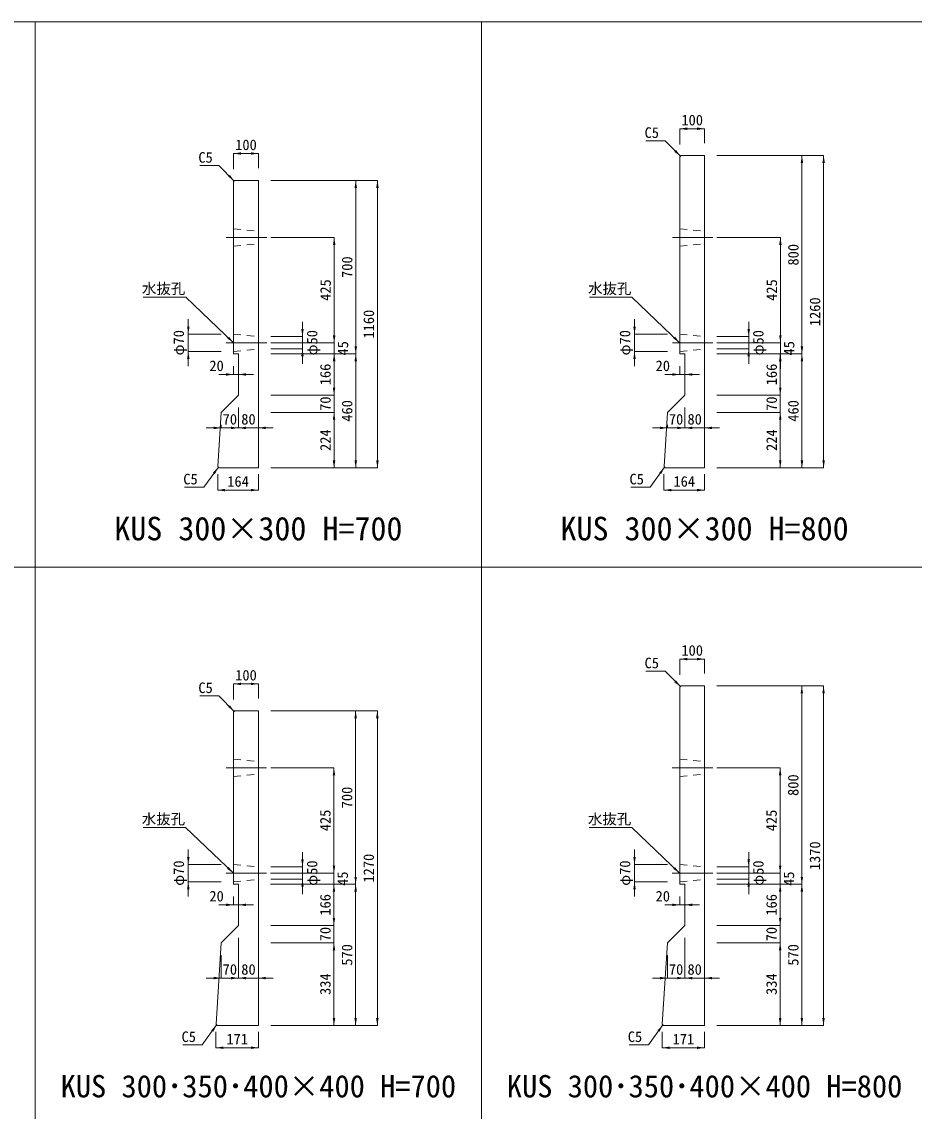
# Model space of a CAD drawing. Units: millimetres at full size, sheet at 1:40. Extents: x 86 to 35886, y -15691 to 10257.
# Drawn here: x 8432 to 12032, y 4604 to 9000 of the extents above; entities that cross this region are included whole.
import ezdxf
from ezdxf.enums import TextEntityAlignment as Align

# ---------------------------------------------------------------- set-up
doc = ezdxf.new("R2010")
doc.units = ezdxf.units.MM
doc.header["$LTSCALE"] = 40
doc.linetypes.add('USER1', pattern=[28.575, 19.05, -3.175, 3.175, -3.175])
doc.linetypes.add('USER2', pattern=[1.35, 0.75, -0.6])
for name, color, linetype, lineweight in [('0_2', 7, 'USER1', 5), ('パネックスKUS', 2, 'Continuous', 20), ('図枠', 5, 'Continuous', 13), ('寸法線', 7, 'Continuous', 13), ('引出線', 4, 'Continuous', 13), ('補助線', 8, 'USER1', 13)]:
    doc.layers.add(name, color=color, linetype=linetype, lineweight=lineweight)
doc.layers.add('文字', color=7, linetype='Continuous')
doc.styles.add('ＭＳ ゴシック', font='')
doc.styles.get('ＭＳ ゴシック').set_extended_font_data('MS Gothic')

# ---------------------------------------------------------------- blocks, each defined once
blk = doc.blocks.new('filled_arrow')
at = {"color": 0, "linetype": 'Continuous', "lineweight": -2}
blk.add_solid([(7.5, 1.25), (0, 0), (7.5, -1.25)], dxfattribs=at)

msp = doc.modelspace()

# ---------------------------------------------------------------- linework, layer by layer
at = {"layer": '0_2'}
for p, q in [((9256.31, 8130), (9420.02, 8130)), ((11056.31, 8130), (11220.02, 8130)), ((9256.31, 7705), (9420.02, 7705)), ((11056.31, 7705), (11220.02, 7705)), ((9255.92, 5990), (9419.64, 5990)), ((11055.92, 5990), (11219.64, 5990)), ((9255.92, 5565), (9419.64, 5565)), ((11055.92, 5565), (11219.64, 5565))]:
    msp.add_line(p, q, dxfattribs=at)
at = {"layer": 'パネックスKUS'}
for p, q in [((11091.23, 8460), (11086.23, 8455)), ((11086.23, 8455), (11086.23, 7660)), ((11186.23, 8460), (11091.23, 8460)), ((11186.23, 7200), (11186.23, 8460)), ((9291.23, 8360), (9286.23, 8355)), ((9286.23, 8355), (9286.23, 7660)), ((9386.23, 8360), (9291.23, 8360)), ((9386.23, 7200), (9386.23, 8360)), ((9286.23, 7660), (9306.23, 7660)), ((9306.23, 7660), (9306.23, 7494)), ((11086.23, 7660), (11106.23, 7660)), ((11106.23, 7660), (11106.23, 7494)), ((9306.23, 7494), (9236.23, 7424)), ((11106.23, 7494), (11036.23, 7424)), ((9236.23, 7424), (9222.54, 7204.99)), ((11036.23, 7424), (11022.54, 7204.99)), ((9227.23, 7200), (9222.54, 7204.99)), ((9227.23, 7200), (9386.23, 7200)), ((11027.23, 7200), (11022.54, 7204.99)), ((11027.23, 7200), (11186.23, 7200)), ((11091.23, 6320), (11086.23, 6315)), ((11086.23, 6315), (11086.23, 5520)), ((11186.23, 6320), (11091.23, 6320)), ((11186.23, 4950), (11186.23, 6320)), ((9291.23, 6220), (9286.23, 6215)), ((9286.23, 6215), (9286.23, 5520)), ((9386.23, 6220), (9291.23, 6220)), ((9386.23, 4950), (9386.23, 6220)), ((9286.23, 5520), (9306.23, 5520)), ((9306.23, 5520), (9306.23, 5354)), ((11086.23, 5520), (11106.23, 5520)), ((11106.23, 5520), (11106.23, 5354)), ((9306.23, 5354), (9236.23, 5284)), ((11106.23, 5354), (11036.23, 5284)), ((9236.23, 5284), (9215.55, 4954.99)), ((11036.23, 5284), (11015.55, 4954.99)), ((9220.23, 4950), (9215.55, 4954.99)), ((9220.23, 4950), (9386.23, 4950)), ((11020.23, 4950), (11015.55, 4954.99)), ((11020.23, 4950), (11186.23, 4950))]:
    msp.add_line(p, q, dxfattribs=at)
at = {"layer": 'パネックスKUS', "linetype": 'USER2', "lineweight": 5}
for p, q in [((9286.23, 8165), (9386.23, 8155)), ((11086.23, 8165), (11186.23, 8155)), ((9286.23, 8095), (9386.23, 8105)), ((11086.23, 8095), (11186.23, 8105)), ((9286.23, 7740), (9386.23, 7730)), ((11086.23, 7740), (11186.23, 7730)), ((9286.23, 7670), (9386.23, 7680)), ((11086.23, 7670), (11186.23, 7680)), ((9286.23, 6025), (9386.23, 6015)), ((11086.23, 6025), (11186.23, 6015)), ((9286.23, 5955), (9386.23, 5965)), ((11086.23, 5955), (11186.23, 5965)), ((9286.23, 5600), (9386.23, 5590)), ((11086.23, 5600), (11186.23, 5590)), ((9286.23, 5530), (9386.23, 5540)), ((11086.23, 5530), (11186.23, 5540))]:
    msp.add_line(p, q, dxfattribs=at)
at = {"layer": '図枠'}
for p, q in [((86.23, 9000), (15686.23, 9000)), ((8486.23, 9000), (8486.23, 150)), ((10286.23, 9000), (10286.23, 150)), ((86.23, 6800), (15686.23, 6800))]:
    msp.add_line(p, q, dxfattribs=at)
at = {"layer": '寸法線'}
for p, q in [((11086.23, 8568.55), (11186.23, 8568.55)), ((11086.23, 8505), (11086.23, 8568.55)), ((11186.23, 8510), (11186.23, 8568.55)), ((9286.23, 8468.55), (9386.23, 8468.55)), ((9286.23, 8405), (9286.23, 8468.55)), ((9386.23, 8410), (9386.23, 8468.55)), ((11236.23, 8460), (11666.51, 8460)), ((11236.23, 8460), (11579.01, 8460)), ((11579.01, 7660), (11579.01, 8460)), ((11666.51, 7200), (11666.51, 8460)), ((9436.23, 8360), (9866.51, 8360)), ((9436.23, 8360), (9779.01, 8360)), ((9779.01, 7660), (9779.01, 8360)), ((9866.51, 7200), (9866.51, 8360)), ((9436.23, 8130), (9692.07, 8130)), ((9692.07, 7705), (9692.07, 8130)), ((11236.23, 8130), (11492.07, 8130)), ((11492.07, 7705), (11492.07, 8130)), ((9103.62, 7610), (9103.62, 7800)), ((9564.15, 7620), (9564.15, 7790)), ((10903.62, 7610), (10903.62, 7800)), ((11364.15, 7620), (11364.15, 7790)), ((9236.23, 7740), (9103.62, 7740)), ((9692.07, 7600), (9692.07, 7765)), ((11036.23, 7740), (10903.62, 7740)), ((11492.07, 7600), (11492.07, 7765)), ((9436.23, 7730), (9564.15, 7730)), ((9436.23, 7705), (9692.07, 7705)), ((9436.23, 7705), (9692.07, 7705)), ((11236.23, 7730), (11364.15, 7730)), ((11236.23, 7705), (11492.07, 7705)), ((11236.23, 7705), (11492.07, 7705)), ((9236.23, 7670), (9103.62, 7670)), ((9436.23, 7680), (9564.15, 7680)), ((9436.23, 7660), (9779.01, 7660)), ((9436.23, 7660), (9691.51, 7660)), ((9436.23, 7660), (9779.01, 7660)), ((9436.23, 7660), (9692.07, 7660)), ((9691.51, 7660), (9691.51, 7494)), ((9779.01, 7660), (9779.01, 7200)), ((11036.23, 7670), (10903.62, 7670)), ((11236.23, 7680), (11364.15, 7680)), ((11236.23, 7660), (11491.51, 7660)), ((11236.23, 7660), (11579.01, 7660)), ((11236.23, 7660), (11579.01, 7660)), ((11236.23, 7660), (11492.07, 7660)), ((11491.51, 7660), (11491.51, 7494)), ((11579.01, 7660), (11579.01, 7200)), ((9286.23, 7610), (9286.23, 7577)), ((9306.23, 7610), (9306.23, 7577)), ((11086.23, 7610), (11086.23, 7577)), ((11106.23, 7610), (11106.23, 7577)), ((9226.23, 7577), (9366.23, 7577)), ((11026.23, 7577), (11166.23, 7577)), ((9691.51, 7554), (9691.51, 7364)), ((11491.51, 7554), (11491.51, 7364)), ((9436.23, 7494), (9691.51, 7494)), ((9436.23, 7494), (9691.51, 7494)), ((11236.23, 7494), (11491.51, 7494)), ((11236.23, 7494), (11491.51, 7494)), ((9306.23, 7444), (9306.23, 7361.38)), ((9306.23, 7444), (9306.23, 7361.38)), ((9386.23, 7444), (9386.23, 7361.38)), ((11106.23, 7444), (11106.23, 7361.38)), ((11106.23, 7444), (11106.23, 7361.38)), ((11186.23, 7444), (11186.23, 7361.38)), ((9436.23, 7424), (9691.51, 7424)), ((9436.23, 7424), (9691.51, 7424)), ((9691.51, 7424), (9691.51, 7200)), ((11236.23, 7424), (11491.51, 7424)), ((11236.23, 7424), (11491.51, 7424)), ((11491.51, 7424), (11491.51, 7200)), ((9366.23, 7361.38), (9176.23, 7361.38)), ((9236.23, 7374), (9236.23, 7361.38)), ((9246.23, 7361.38), (9446.23, 7361.38)), ((11166.23, 7361.38), (10976.23, 7361.38)), ((11036.23, 7374), (11036.23, 7361.38)), ((11046.23, 7361.38), (11246.23, 7361.38)), ((9222.23, 7175), (9222.23, 7110.43)), ((9386.23, 7175), (9386.23, 7110.43)), ((9436.23, 7200), (9866.51, 7200)), ((9436.23, 7200), (9779.01, 7200)), ((9436.23, 7200), (9691.51, 7200)), ((11022.23, 7175), (11022.23, 7110.43)), ((11186.23, 7175), (11186.23, 7110.43)), ((11236.23, 7200), (11666.51, 7200)), ((11236.23, 7200), (11491.51, 7200)), ((11236.23, 7200), (11579.01, 7200)), ((9222.23, 7110.43), (9386.23, 7110.43)), ((11022.23, 7110.43), (11186.23, 7110.43)), ((11086.23, 6428.55), (11186.23, 6428.55)), ((11086.23, 6365), (11086.23, 6428.55)), ((11186.23, 6370), (11186.23, 6428.55)), ((9286.23, 6328.55), (9386.23, 6328.55)), ((9286.23, 6265), (9286.23, 6328.55)), ((9386.23, 6270), (9386.23, 6328.55)), ((11236.23, 6320), (11666.13, 6320)), ((11236.23, 6320), (11578.63, 6320)), ((11578.63, 5520), (11578.63, 6320)), ((11666.13, 4950), (11666.13, 6320)), ((9436.23, 6220), (9866.13, 6220)), ((9436.23, 6220), (9778.63, 6220)), ((9778.63, 5520), (9778.63, 6220)), ((9866.13, 4950), (9866.13, 6220)), ((9436.23, 5990), (9691.13, 5990)), ((9691.13, 5565), (9691.13, 5990)), ((11236.23, 5990), (11491.13, 5990)), ((11491.13, 5565), (11491.13, 5990)), ((9103.62, 5470), (9103.62, 5660)), ((9564.15, 5480), (9564.15, 5650)), ((10903.62, 5470), (10903.62, 5660)), ((11364.15, 5480), (11364.15, 5650)), ((9236.23, 5600), (9103.62, 5600)), ((9436.23, 5590), (9564.15, 5590)), ((9691.13, 5460), (9691.13, 5625)), ((11036.23, 5600), (10903.62, 5600)), ((11236.23, 5590), (11364.15, 5590)), ((11491.13, 5460), (11491.13, 5625)), ((9435.28, 5565), (9691.13, 5565)), ((9436.23, 5565), (9691.13, 5565)), ((9436.23, 5540), (9564.15, 5540)), ((11235.28, 5565), (11491.13, 5565)), ((11236.23, 5565), (11491.13, 5565)), ((11236.23, 5540), (11364.15, 5540)), ((9236.23, 5530), (9103.62, 5530)), ((9435.28, 5520), (9691.13, 5520)), ((9436.23, 5520), (9778.63, 5520)), ((9436.23, 5520), (9691.13, 5520)), ((9436.23, 5520), (9778.63, 5520)), ((9691.13, 5520), (9691.13, 5354)), ((9778.63, 5520), (9778.63, 4950)), ((11036.23, 5530), (10903.62, 5530)), ((11235.28, 5520), (11491.13, 5520)), ((11236.23, 5520), (11578.63, 5520)), ((11236.23, 5520), (11491.13, 5520)), ((11236.23, 5520), (11578.63, 5520)), ((11491.13, 5520), (11491.13, 5354)), ((11578.63, 5520), (11578.63, 4950)), ((9286.23, 5470), (9286.23, 5437)), ((9306.23, 5470), (9306.23, 5437)), ((11086.23, 5470), (11086.23, 5437)), ((11106.23, 5470), (11106.23, 5437)), ((9226.23, 5437), (9366.23, 5437)), ((9691.13, 5414), (9691.13, 5224)), ((11026.23, 5437), (11166.23, 5437)), ((11491.13, 5414), (11491.13, 5224)), ((9436.23, 5354), (9691.13, 5354)), ((9436.23, 5354), (9691.13, 5354)), ((11236.23, 5354), (11491.13, 5354)), ((11236.23, 5354), (11491.13, 5354)), ((9306.23, 5304), (9306.23, 5141.41)), ((9306.23, 5304), (9306.23, 5141.41)), ((9386.23, 5304), (9386.23, 5141.41)), ((9436.23, 5284), (9691.13, 5284)), ((9436.23, 5284), (9691.13, 5284)), ((9691.13, 5284), (9691.13, 4950)), ((11106.23, 5304), (11106.23, 5141.41)), ((11106.23, 5304), (11106.23, 5141.41)), ((11186.23, 5304), (11186.23, 5141.41)), ((11236.23, 5284), (11491.13, 5284)), ((11236.23, 5284), (11491.13, 5284)), ((11491.13, 5284), (11491.13, 4950)), ((9236.23, 5234), (9236.23, 5141.41)), ((11036.23, 5234), (11036.23, 5141.41)), ((9366.23, 5141.41), (9176.23, 5141.41)), ((9246.23, 5141.41), (9446.23, 5141.41)), ((11166.23, 5141.41), (10976.23, 5141.41)), ((11046.23, 5141.41), (11246.23, 5141.41)), ((9215.23, 4925), (9215.23, 4860.43)), ((9386.23, 4925), (9386.23, 4860.43)), ((9436.23, 4950), (9866.13, 4950)), ((9436.23, 4950), (9778.63, 4950)), ((9436.23, 4950), (9691.13, 4950)), ((11015.23, 4925), (11015.23, 4860.43)), ((11186.23, 4925), (11186.23, 4860.43)), ((11236.23, 4950), (11666.13, 4950)), ((11236.23, 4950), (11578.63, 4950)), ((11236.23, 4950), (11491.13, 4950)), ((9215.23, 4860.43), (9386.23, 4860.43)), ((11015.23, 4860.43), (11186.23, 4860.43))]:
    msp.add_line(p, q, dxfattribs=at)
at = {"layer": '引出線'}
for points in [[(11088.73, 8457.5), (11027.24, 8520.21), (10949.47, 8520.21)], [(9288.73, 8357.5), (9227.24, 8420.21), (9149.47, 8420.21)], [(9286.23, 7705), (9093.77, 7888.45), (8922.03, 7888.45)], [(11085.67, 7705), (10893.21, 7888.45), (10721.46, 7888.45)], [(9224.89, 7202.5), (9166.46, 7122.23), (9088.69, 7122.23)], [(11024.89, 7202.5), (10966.46, 7122.23), (10888.69, 7122.23)], [(11088.73, 6317.5), (11027.24, 6380.21), (10949.47, 6380.21)], [(9288.73, 6217.5), (9227.24, 6280.21), (9149.47, 6280.21)], [(9285.28, 5565), (9092.82, 5748.45), (8921.08, 5748.45)], [(11085.28, 5565), (10892.82, 5748.45), (10721.08, 5748.45)], [(9217.89, 4952.5), (9159.46, 4872.23), (9081.69, 4872.23)], [(11017.89, 4952.5), (10959.46, 4872.23), (10881.69, 4872.23)]]:
    msp.add_lwpolyline(points, dxfattribs=at)
at = {"layer": '補助線', "linetype": 'Continuous'}
for p, q in [((9286.23, 6215), (9286.23, 6220)), ((9286.23, 6220), (9291.23, 6220))]:
    msp.add_line(p, q, dxfattribs=at)

# ---------------------------------------------------------------- block references
at = {"layer": '寸法線', "xscale": 4, "yscale": 4}
for p in [(11086.23, 8568.55), (9286.23, 8468.55), (9306.23, 7577), (11106.23, 7577), (9306.23, 7361.38), (9386.23, 7361.38), (11106.23, 7361.38), (11186.23, 7361.38), (9222.23, 7110.43), (11022.23, 7110.43), (11086.23, 6428.55), (9286.23, 6328.55), (9306.23, 5437), (11106.23, 5437), (9306.23, 5141.41), (9386.23, 5141.41), (11106.23, 5141.41), (11186.23, 5141.41), (9215.23, 4860.43), (11015.23, 4860.43)]:
    msp.add_blockref('filled_arrow', p, dxfattribs=at)
for p, rotation in [((11186.23, 8568.55), 180), ((9386.23, 8468.55), 180), ((11579.01, 8460), 270), ((11666.51, 8460), 270), ((9779.01, 8360), 270), ((9866.51, 8360), 270), ((9692.07, 8130), 270), ((11492.07, 8130), 270), ((9103.62, 7740), 90), ((9564.15, 7730), 90), ((10903.62, 7740), 90), ((11364.15, 7730), 90), ((9692.07, 7705), 90), ((9692.07, 7705), 90), ((11492.07, 7705), 90), ((11492.07, 7705), 90), ((9103.62, 7670), 270), ((9564.15, 7680), 270), ((9691.51, 7660), 270), ((9692.07, 7660), 270), ((9779.01, 7660), 90), ((9779.01, 7660), 270), ((10903.62, 7670), 270), ((11364.15, 7680), 270), ((11491.51, 7660), 270), ((11492.07, 7660), 270), ((11579.01, 7660), 90), ((11579.01, 7660), 270), ((9286.23, 7577), 180), ((11086.23, 7577), 180), ((9691.51, 7494), 90), ((9691.51, 7494), 90), ((11491.51, 7494), 90), ((11491.51, 7494), 90), ((9691.51, 7424), 270), ((9691.51, 7424), 270), ((11491.51, 7424), 270), ((11491.51, 7424), 270), ((9236.23, 7361.38), 180), ((9306.23, 7361.38), 180), ((11036.23, 7361.38), 180), ((11106.23, 7361.38), 180), ((9691.51, 7200), 90), ((9779.01, 7200), 90), ((9866.51, 7200), 90), ((11491.51, 7200), 90), ((11579.01, 7200), 90), ((11666.51, 7200), 90), ((9386.23, 7110.43), 180), ((11186.23, 7110.43), 180), ((11186.23, 6428.55), 180), ((9386.23, 6328.55), 180), ((11578.63, 6320), 270), ((11666.13, 6320), 270), ((9778.63, 6220), 270), ((9866.13, 6220), 270), ((9691.13, 5990), 270), ((11491.13, 5990), 270), ((9103.62, 5600), 90), ((10903.62, 5600), 90), ((9564.15, 5590), 90), ((9691.13, 5565), 90), ((9691.13, 5565), 90), ((11364.15, 5590), 90), ((11491.13, 5565), 90), ((11491.13, 5565), 90), ((9564.15, 5540), 270), ((9778.63, 5520), 90), ((11364.15, 5540), 270), ((11578.63, 5520), 90), ((9103.62, 5530), 270), ((9691.13, 5520), 270), ((9691.13, 5520), 270), ((9778.63, 5520), 270), ((10903.62, 5530), 270), ((11491.13, 5520), 270), ((11491.13, 5520), 270), ((11578.63, 5520), 270), ((9286.23, 5437), 180), ((11086.23, 5437), 180), ((9691.13, 5354), 90), ((9691.13, 5354), 90), ((11491.13, 5354), 90), ((11491.13, 5354), 90), ((9691.13, 5284), 270), ((9691.13, 5284), 270), ((11491.13, 5284), 270), ((11491.13, 5284), 270), ((9236.23, 5141.41), 180), ((9306.23, 5141.41), 180), ((11036.23, 5141.41), 180), ((11106.23, 5141.41), 180), ((9691.13, 4950), 90), ((9778.63, 4950), 90), ((9866.13, 4950), 90), ((11491.13, 4950), 90), ((11578.63, 4950), 90), ((11666.13, 4950), 90), ((9386.23, 4860.43), 180), ((11186.23, 4860.43), 180)]:
    msp.add_blockref('filled_arrow', p, dxfattribs=dict(at, rotation=rotation))
at = {"layer": '引出線', "xscale": 4, "yscale": 4}
for p, rotation in [((11088.73, 8457.5), 134.4), ((9288.73, 8357.5), 134.4), ((9286.23, 7705), 136.4), ((11085.67, 7705), 136.4), ((9224.89, 7202.5), 233.9), ((11024.89, 7202.5), 233.9), ((11088.73, 6317.5), 134.4), ((9288.73, 6217.5), 134.4), ((9285.28, 5565), 136.4), ((11085.28, 5565), 136.4), ((9217.89, 4952.5), 233.9), ((11017.89, 4952.5), 233.9)]:
    msp.add_blockref('filled_arrow', p, dxfattribs=dict(at, rotation=rotation))

# ---------------------------------------------------------------- texts
at = {"layer": '寸法線', "style": 'ＭＳ ゴシック'}
for s, p in [('100', (11136.23, 8603.55)), ('100', (9336.23, 8503.55)), ('20', (9217.64, 7612)), ('20', (11017.64, 7612)), ('70', (9271.23, 7396.38)), ('80', (9346.23, 7396.38)), ('70', (11071.23, 7396.38)), ('80', (11146.23, 7396.38)), ('164', (9304.23, 7145.43)), ('164', (11104.23, 7145.43)), ('100', (11136.23, 6463.55)), ('100', (9336.23, 6363.55)), ('20', (9217.64, 5472)), ('20', (11017.64, 5472)), ('70', (9271.23, 5176.41)), ('80', (9346.23, 5176.41)), ('70', (11071.23, 5176.41)), ('80', (11146.23, 5176.41)), ('171', (9300.73, 4895.43)), ('171', (11100.73, 4895.43))]:
    msp.add_text(s, height=42.72, dxfattribs=at).set_placement(p, align=Align.MIDDLE_CENTER)
for s, p in [('800', (11544.01, 8060)), ('700', (9744.01, 8010)), ('425', (9657.07, 7917.5)), ('425', (11457.07, 7917.5)), ('1260', (11631.51, 7830)), ('1160', (9831.51, 7780)), ('φ70', (9064.96, 7705)), ('φ50', (9602.81, 7705)), ('φ70', (10864.96, 7705)), ('φ50', (11402.81, 7705)), ('45', (9727.07, 7682.5)), ('45', (11527.07, 7682.5)), ('166', (9656.51, 7577)), ('166', (11456.51, 7577)), ('70', (9656.51, 7459)), ('70', (11456.51, 7459)), ('460', (9744.01, 7430)), ('460', (11544.01, 7430)), ('224', (9656.51, 7312)), ('224', (11456.51, 7312)), ('800', (11543.63, 5920)), ('700', (9743.63, 5870)), ('425', (9656.13, 5777.5)), ('425', (11456.13, 5777.5)), ('1370', (11631.13, 5635)), ('1270', (9831.13, 5585)), ('φ70', (9064.96, 5565)), ('φ50', (9602.81, 5565)), ('φ70', (10864.96, 5565)), ('φ50', (11402.81, 5565)), ('45', (9726.13, 5542.5)), ('45', (11526.13, 5542.5)), ('166', (9656.13, 5437)), ('166', (11456.13, 5437)), ('70', (9656.13, 5319)), ('70', (11456.13, 5319)), ('570', (9743.63, 5235)), ('570', (11543.63, 5235)), ('334', (9656.13, 5117)), ('334', (11456.13, 5117))]:
    msp.add_text(s, height=42.72, rotation=90, dxfattribs=at).set_placement(p, align=Align.MIDDLE_CENTER)
at = {"layer": '引出線', "style": 'ＭＳ ゴシック'}
for s, p in [('C5', (11002.24, 8574.21)), ('C5', (9202.24, 8474.21)), ('水抜孔', (9091.52, 7944.73)), ('水抜孔', (10890.96, 7944.73)), ('C5', (9141.46, 7176.23)), ('C5', (10941.46, 7176.23)), ('C5', (11002.24, 6434.21)), ('C5', (9202.24, 6334.21)), ('水抜孔', (9090.57, 5804.73)), ('水抜孔', (10890.57, 5804.73)), ('C5', (9134.46, 4926.23)), ('C5', (10934.46, 4926.23))]:
    msp.add_text(s, height=42.72, dxfattribs=at).set_placement(p, align=Align.TOP_RIGHT)
at = {"layer": '文字', "style": 'ＭＳ ゴシック'}
for s, height, p in [('KUS 300×300 H=700', 94.94, (9386.23, 6955.22)), ('KUS 300×300 H=800', 94.94, (11186.23, 6955.22)), ('KUS 300･350･400×400 H=700', 90.19, (9386.23, 4705.22)), ('KUS 300･350･400×400 H=800', 90.19, (11186.23, 4705.22))]:
    msp.add_text(s, height=height, dxfattribs=at).set_placement(p, align=Align.MIDDLE_CENTER)

doc.saveas('drawing.dxf')
